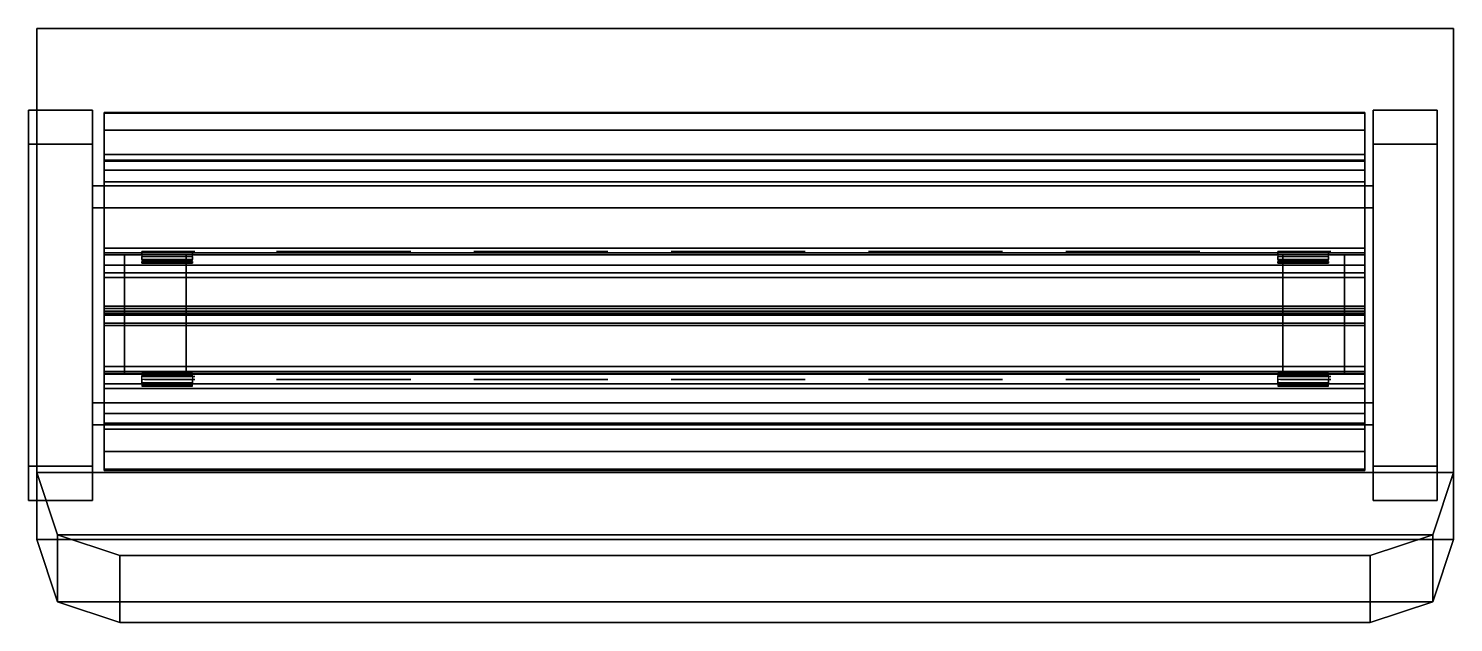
# Model space of a CAD drawing. Extents: x -15.5 to 15.7, y -13 to 0.
import ezdxf

# ---------------------------------------------------------------- set-up
doc = ezdxf.new("R2010")
doc.units = 0
for name, color, linetype in [('COSTURA', 194, 'CONTINUOUS'), ('COURO', 66, 'CONTINUOUS'), ('METAL', 110, 'CONTINUOUS')]:
    doc.layers.add(name, color=color, linetype=linetype)

msp = doc.modelspace()

# ---------------------------------------------------------------- meshes
at = {"layer": 'COSTURA'}
mesh = msp.add_polyface(dxfattribs=at)
corners = [(11.835, -7.604, -35.885), (12.943, -7.604, -35.885), (12.943, -7.781, -32.949), (11.835, -7.781, -32.949), (12.943, -5.076, -32.949), (12.943, -4.916, -35.885), (11.835, -4.916, -35.885), (11.835, -5.076, -32.949), (11.835, -7.818, -31.245), (12.943, -7.818, -31.245), (12.943, -7.818, -28.309), (11.835, -7.818, -28.309), (12.943, -5.137, -28.309), (12.943, -5.124, -31.245), (11.835, -5.124, -31.245), (11.835, -5.137, -28.309), (11.835, -7.831, -26.604), (12.943, -7.831, -26.604), (12.943, -7.791, -23.669), (11.835, -7.791, -23.669), (12.943, -5.097, -23.669), (12.943, -5.137, -26.604), (11.835, -5.137, -26.604), (11.835, -5.097, -23.669), (11.835, -7.751, -21.964), (12.943, -7.751, -21.964), (12.943, -7.683, -19.028), (11.835, -7.683, -19.028), (12.943, -4.99, -19.028), (12.943, -5.057, -21.964), (11.835, -5.057, -21.964), (11.835, -4.99, -19.028), (11.835, -7.617, -17.324), (12.943, -7.617, -17.324), (12.943, -7.537, -14.388), (11.835, -7.537, -14.388), (12.943, -4.878, -14.388), (12.943, -4.95, -17.324), (11.835, -4.95, -17.324), (11.835, -4.878, -14.388), (11.835, -7.589, -12.684), (12.943, -7.589, -12.684), (12.943, -7.589, -9.748), (11.835, -7.589, -9.748), (12.943, -4.878, -9.748), (12.943, -4.878, -12.684), (11.835, -4.878, -12.684), (11.835, -4.878, -9.748), (11.891, -7.616, -8.044), (12.999, -7.616, -8.044), (12.999, -7.616, -5.108), (11.891, -7.616, -5.108), (12.999, -4.878, -5.108), (12.999, -4.878, -8.044), (11.891, -4.878, -8.044), (11.891, -4.878, -5.108), (10.13, -7.683, 8.222), (10.13, -7.683, 9.33), (7.194, -7.683, 9.33), (7.194, -7.683, 8.222), (7.194, -4.878, 9.33), (10.13, -4.878, 9.33), (10.13, -4.878, 8.222), (7.194, -4.878, 8.222), (11.891, -7.683, 5.74), (12.999, -7.683, 5.74), (12.999, -7.683, 8.676), (11.891, -7.683, 8.676), (12.999, -4.878, 8.676), (12.999, -4.878, 5.74), (11.891, -4.878, 5.74), (11.891, -4.878, 8.676), (5.813, -7.683, 8.222), (5.813, -7.683, 9.33), (2.877, -7.683, 9.33), (2.877, -7.683, 8.222), (2.877, -4.878, 9.33), (5.813, -4.878, 9.33), (5.813, -4.878, 8.222), (2.877, -4.878, 8.222), (1.496, -7.683, 8.222), (1.496, -7.683, 9.33), (-1.44, -7.683, 9.33), (-1.44, -7.683, 8.222), (-1.44, -4.878, 9.33), (1.496, -4.878, 9.33), (1.496, -4.878, 8.222), (-1.44, -4.878, 8.222), (-2.821, -7.683, 8.222), (-2.821, -7.683, 9.33), (-5.757, -7.683, 9.33), (-5.757, -7.683, 8.222), (-5.757, -4.878, 9.33), (-2.821, -4.878, 9.33), (-2.821, -4.878, 8.222), (-5.757, -4.878, 8.222), (-7.138, -7.683, 8.222), (-7.138, -7.683, 9.33), (-10.074, -7.683, 9.33), (-10.074, -7.683, 8.222), (-10.074, -4.878, 9.33), (-7.138, -4.878, 9.33), (-7.138, -4.878, 8.222), (-10.074, -4.878, 8.222), (-12.965, -7.683, 5.74), (-11.857, -7.683, 5.74), (-11.857, -7.683, 8.676), (-12.965, -7.683, 8.676), (-11.857, -4.878, 8.676), (-11.857, -4.878, 5.74), (-12.965, -4.878, 5.74), (-12.965, -4.878, 8.676), (-13.021, -7.589, -12.684), (-11.913, -7.589, -12.684), (-11.913, -7.589, -9.748), (-13.021, -7.589, -9.748), (-11.913, -4.878, -9.748), (-11.913, -4.878, -12.684), (-13.021, -4.878, -12.684), (-13.021, -4.878, -9.748), (-12.965, -7.616, -8.044), (-11.857, -7.616, -8.044), (-11.857, -7.616, -5.108), (-12.965, -7.616, -5.108), (-11.857, -4.878, -5.108), (-11.857, -4.878, -8.044), (-12.965, -4.878, -8.044), (-12.965, -4.878, -5.108), (-13.021, -7.617, -17.324), (-11.913, -7.617, -17.324), (-11.913, -7.537, -14.388), (-13.021, -7.537, -14.388), (-11.913, -4.878, -14.388), (-11.913, -4.95, -17.324), (-13.021, -4.95, -17.324), (-13.021, -4.878, -14.388), (-13.021, -7.751, -21.964), (-11.913, -7.751, -21.964), (-11.913, -7.683, -19.028), (-13.021, -7.683, -19.028), (-11.913, -4.99, -19.028), (-11.913, -5.057, -21.964), (-13.021, -5.057, -21.964), (-13.021, -4.99, -19.028), (-13.021, -7.831, -26.604), (-11.913, -7.831, -26.604), (-11.913, -7.791, -23.669), (-13.021, -7.791, -23.669), (-11.913, -5.097, -23.669), (-11.913, -5.137, -26.604), (-13.021, -5.137, -26.604), (-13.021, -5.097, -23.669), (-13.021, -7.818, -31.245), (-11.913, -7.818, -31.245), (-11.913, -7.818, -28.309), (-13.021, -7.818, -28.309), (-11.913, -5.137, -28.309), (-11.913, -5.124, -31.245), (-13.021, -5.124, -31.245), (-13.021, -5.137, -28.309), (-13.021, -7.604, -35.885), (-11.913, -7.604, -35.885), (-11.913, -7.781, -32.949), (-13.021, -7.781, -32.949), (-11.913, -5.076, -32.949), (-11.913, -4.916, -35.885), (-13.021, -4.916, -35.885), (-13.021, -5.076, -32.949)]
mesh.append_faces([[corners[k] for k in face] for face in [(0, 1, 2, 3), (4, 5, 6, 7), (8, 9, 10, 11), (12, 13, 14, 15), (16, 17, 18, 19), (20, 21, 22, 23), (24, 25, 26, 27), (28, 29, 30, 31), (32, 33, 34, 35), (36, 37, 38, 39), (40, 41, 42, 43), (44, 45, 46, 47), (48, 49, 50, 51), (52, 53, 54, 55), (56, 57, 58, 59), (60, 61, 62, 63), (64, 65, 66, 67), (68, 69, 70, 71), (72, 73, 74, 75), (76, 77, 78, 79), (80, 81, 82, 83), (84, 85, 86, 87), (88, 89, 90, 91), (92, 93, 94, 95), (96, 97, 98, 99), (100, 101, 102, 103), (104, 105, 106, 107), (108, 109, 110, 111), (112, 113, 114, 115), (116, 117, 118, 119), (120, 121, 122, 123), (124, 125, 126, 127), (128, 129, 130, 131), (132, 133, 134, 135), (136, 137, 138, 139), (140, 141, 142, 143), (144, 145, 146, 147), (148, 149, 150, 151), (152, 153, 154, 155), (156, 157, 158, 159), (160, 161, 162, 163), (164, 165, 166, 167)]])
at = {"layer": 'COURO'}
mesh = msp.add_polyface(dxfattribs=at)
corners = [(13.742, -7.551, 8.168), (13.742, -7.551, 8.168), (13.742, -6.277, 8.168), (13.742, -6.277, 8.168), (13.742, -6.227, 8.168), (13.742, -6.227, 8.168), (13.742, -4.954, 8.168), (13.742, -4.954, 8.168), (13.742, -7.551, -5.265), (13.742, -7.551, -5.265), (13.742, -4.954, -5.265), (13.742, -4.954, -5.265), (13.742, -6.277, -5.265), (13.742, -6.277, -5.265), (13.742, -6.227, -5.265), (13.742, -6.227, -5.265), (13.742, -7.51, -14.902), (13.742, -7.51, -14.902), (13.742, -6.186, -14.902), (13.742, -6.186, -14.902), (13.742, -4.913, -14.902), (13.742, -4.913, -14.902), (13.742, -6.237, -14.902), (13.742, -6.237, -14.902), (13.742, -5.177, -24.54), (13.742, -5.177, -24.54), (13.742, -7.774, -24.54), (13.742, -7.774, -24.54), (13.742, -6.501, -24.54), (13.742, -6.501, -24.54), (13.742, -6.45, -24.54), (13.742, -6.45, -24.54), (13.742, -7.774, -32.483), (13.742, -7.774, -32.483), (13.742, -5.177, -32.483), (13.742, -5.177, -32.483), (13.742, -6.45, -32.483), (13.742, -6.45, -32.483), (13.742, -6.501, -32.483), (13.742, -6.501, -32.483), (13.742, -4.809, -37.614), (13.742, -4.809, -37.614), (13.742, -6.078, -37.725), (13.742, -6.078, -37.725), (13.742, -6.128, -37.729), (13.742, -6.128, -37.729), (13.742, -7.397, -37.84), (13.742, -7.397, -37.84), (13.742, -2.222, -39.348), (13.742, -2.222, -39.348), (13.742, -3.097, -39.424), (13.742, -3.097, -39.424), (13.742, -8.769, -39.921), (13.742, -8.769, -39.921), (13.742, -9.643, -39.997), (13.742, -9.643, -39.997), (13.742, -1.853, -41.276), (13.742, -1.853, -41.276), (13.742, -2.885, -41.366), (13.742, -2.885, -41.366), (13.742, -8.64, -41.87), (13.742, -8.64, -41.87), (13.742, -9.672, -41.96), (13.742, -9.672, -41.96), (13.742, -2.756, -43.316), (13.742, -2.756, -43.316), (13.742, -1.84, -43.723), (13.742, -1.84, -43.723), (13.742, -8.428, -43.812), (13.742, -8.428, -43.812), (13.742, -9.26, -44.372), (13.742, -9.26, -44.372), (13.742, -3.359, -44.87), (13.742, -3.359, -44.87), (13.742, -5.448, -45.218), (13.742, -5.448, -45.218), (13.742, -7.565, -45.238), (13.742, -7.565, -45.238), (13.742, -2.902, -45.675), (13.742, -2.902, -45.675), (13.742, -7.876, -46.11), (13.742, -7.876, -46.11), (13.742, -5.347, -46.371), (13.742, -5.347, -46.371), (13.294, -7.551, 9.514), (13.294, -7.551, 9.514), (13.294, -7.551, 9.514), (13.294, -6.277, 9.514), (13.294, -6.277, 9.514), (13.294, -6.277, 9.514), (13.294, -6.227, 9.514), (13.294, -6.227, 9.514), (13.294, -6.227, 9.514), (13.294, -4.954, 9.514), (13.294, -4.954, 9.514), (13.294, -4.954, 9.514), (11.948, -7.551, 9.963), (11.948, -7.551, 9.963), (11.948, -6.277, 9.963), (11.948, -6.277, 9.963), (11.948, -6.227, 9.963), (11.948, -6.227, 9.963), (11.948, -4.954, 9.963), (11.948, -4.954, 9.963), (-12.053, -7.551, 9.963), (-12.053, -7.551, 9.963), (-12.053, -6.277, 9.963), (-12.053, -6.277, 9.963), (-12.053, -6.227, 9.963), (-12.053, -6.227, 9.963), (-12.053, -4.954, 9.963), (-12.053, -4.954, 9.963), (-13.399, -7.551, 9.514), (-13.399, -7.551, 9.514), (-13.399, -7.551, 9.514), (-13.399, -6.277, 9.514), (-13.399, -6.277, 9.514), (-13.399, -6.277, 9.514), (-13.399, -6.227, 9.514), (-13.399, -6.227, 9.514), (-13.399, -6.227, 9.514), (-13.399, -4.954, 9.514), (-13.399, -4.954, 9.514), (-13.399, -4.954, 9.514), (-13.848, -7.551, 8.168), (-13.848, -7.551, 8.168), (-13.848, -6.277, 8.168), (-13.848, -6.277, 8.168), (-13.848, -6.227, 8.168), (-13.848, -6.227, 8.168), (-13.848, -4.954, 8.168), (-13.848, -4.954, 8.168), (-13.848, -6.277, -5.265), (-13.848, -6.277, -5.265), (-13.848, -6.227, -5.265), (-13.848, -6.227, -5.265), (-13.848, -7.551, -5.265), (-13.848, -7.551, -5.265), (-13.848, -4.954, -5.265), (-13.848, -4.954, -5.265), (-13.848, -6.237, -14.902), (-13.848, -6.237, -14.902), (-13.848, -6.186, -14.902), (-13.848, -6.186, -14.902), (-13.848, -4.913, -14.902), (-13.848, -4.913, -14.902), (-13.848, -7.51, -14.902), (-13.848, -7.51, -14.902), (-13.848, -6.45, -24.54), (-13.848, -6.45, -24.54), (-13.848, -6.501, -24.54), (-13.848, -6.501, -24.54), (-13.848, -7.774, -24.54), (-13.848, -7.774, -24.54), (-13.848, -5.177, -24.54), (-13.848, -5.177, -24.54), (-13.848, -6.501, -32.483), (-13.848, -6.501, -32.483), (-13.848, -6.45, -32.483), (-13.848, -6.45, -32.483), (-13.848, -5.177, -32.483), (-13.848, -5.177, -32.483), (-13.848, -7.774, -32.483), (-13.848, -7.774, -32.483), (-13.848, -4.809, -37.614), (-13.848, -4.809, -37.614), (-13.848, -6.078, -37.725), (-13.848, -6.078, -37.725), (-13.848, -6.128, -37.729), (-13.848, -6.128, -37.729), (-13.848, -7.397, -37.84), (-13.848, -7.397, -37.84), (-13.848, -2.222, -39.348), (-13.848, -2.222, -39.348), (-13.848, -3.097, -39.424), (-13.848, -3.097, -39.424), (-13.848, -8.769, -39.921), (-13.848, -8.769, -39.921), (-13.848, -9.643, -39.997), (-13.848, -9.643, -39.997), (-13.848, -1.853, -41.276), (-13.848, -1.853, -41.276), (-13.848, -2.885, -41.366), (-13.848, -2.885, -41.366), (-13.848, -8.64, -41.87), (-13.848, -8.64, -41.87), (-13.848, -9.672, -41.96), (-13.848, -9.672, -41.96), (-13.848, -2.756, -43.316), (-13.848, -2.756, -43.316), (-13.848, -1.84, -43.723), (-13.848, -1.84, -43.723), (-13.848, -8.428, -43.812), (-13.848, -8.428, -43.812), (-13.848, -9.26, -44.372), (-13.848, -9.26, -44.372), (-13.848, -3.359, -44.87), (-13.848, -3.359, -44.87), (-13.848, -5.448, -45.218), (-13.848, -5.448, -45.218), (-13.848, -7.565, -45.238), (-13.848, -7.565, -45.238), (-13.848, -2.902, -45.675), (-13.848, -2.902, -45.675), (-13.848, -7.876, -46.11), (-13.848, -7.876, -46.11), (-13.848, -5.347, -46.371), (-13.848, -5.347, -46.371)]
mesh.append_faces([[corners[k] for k in face] for face in [(140, 23, 29, 150), (17, 146, 152, 27), (22, 16, 26, 28), (98, 106, 104, 96), (147, 141, 151, 153), (61, 184, 176, 53), (186, 63, 55, 178), (62, 60, 52, 54), (185, 187, 179, 177), (77, 200, 192, 69), (69, 192, 184, 61), (168, 45, 53, 176), (204, 81, 71, 194), (194, 71, 63, 186), (47, 170, 178, 55), (80, 76, 68, 70), (70, 68, 60, 62), (44, 46, 54, 52), (193, 201, 205, 195), (193, 195, 187, 185), (171, 169, 177, 179), (75, 198, 200, 77), (206, 83, 81, 204), (82, 74, 76, 80), (201, 199, 207, 205), (19, 142, 148, 31), (144, 21, 25, 154), (20, 18, 30, 24), (100, 102, 110, 108), (155, 149, 143, 145), (59, 51, 174, 182), (180, 172, 49, 57), (56, 48, 50, 58), (183, 175, 173, 181), (73, 65, 188, 196), (65, 59, 182, 188), (166, 174, 51, 43), (202, 190, 67, 79), (190, 180, 57, 67), (41, 49, 172, 164), (78, 66, 64, 72), (66, 56, 58, 64), (42, 50, 48, 40), (189, 191, 203, 197), (189, 183, 181, 191), (165, 173, 175, 167), (75, 73, 196, 198), (206, 202, 79, 83), (82, 78, 72, 74), (197, 203, 207, 199), (132, 126, 115, 107), (107, 99, 89, 3), (107, 3, 13, 132), (132, 13, 23, 140), (45, 168, 156, 39), (39, 156, 150, 29), (1, 124, 136, 9), (9, 136, 146, 17), (170, 47, 33, 162), (162, 33, 27, 152), (2, 0, 8, 12), (12, 8, 16, 22), (46, 44, 38, 32), (32, 38, 28, 26), (125, 127, 133, 137), (137, 133, 141, 147), (169, 171, 163, 157), (157, 163, 153, 151), (15, 5, 92, 101), (101, 109, 118, 128), (101, 128, 134, 15), (15, 134, 142, 19), (166, 43, 37, 158), (158, 37, 31, 148), (130, 7, 11, 138), (138, 11, 21, 144), (41, 164, 160, 35), (35, 160, 154, 25), (6, 4, 14, 10), (10, 14, 18, 20), (42, 40, 34, 36), (36, 34, 24, 30), (165, 167, 159, 161), (161, 159, 149, 155), (129, 131, 139, 135), (135, 139, 145, 143), (84, 0, 2, 87), (113, 104, 106, 116), (119, 108, 110, 122), (90, 4, 6, 93), (96, 85, 88, 98), (125, 114, 117, 127), (129, 120, 123, 131), (100, 91, 94, 102), (86, 112, 124, 1), (97, 105, 112, 86), (121, 95, 7, 130), (111, 103, 95, 121)]])
at = {"layer": 'METAL'}
mesh = msp.add_polyface(dxfattribs=at)
corners = [(15.679, -9.717, 5.582), (15.679, -9.717, 5.582), (15.679, 0, 5.582), (15.679, 0, 5.582), (15.679, 0, 5.582), (15.679, -11.18, -5.092), (15.679, -11.18, -5.092), (15.679, 0, -5.092), (15.679, 0, -5.092), (15.679, 0, -5.092), (15.224, -11.082, 5.582), (15.224, -11.082, 5.582), (15.224, -11.082, 5.582), (15.224, -12.545, -5.092), (15.224, -12.545, -5.092), (15.224, -12.545, -5.092), (13.859, -11.537, 5.582), (13.859, -11.537, 5.582), (13.859, -13, -5.092), (13.859, -13, -5.092), (-13.5, -11.537, 5.582), (-13.5, -11.537, 5.582), (-13.5, -13, -5.092), (-13.5, -13, -5.092), (-14.866, -11.082, 5.582), (-14.866, -11.082, 5.582), (-14.866, -11.082, 5.582), (-14.866, -12.545, -5.092), (-14.866, -12.545, -5.092), (-14.866, -12.545, -5.092), (-15.321, -9.717, 5.582), (-15.321, -9.717, 5.582), (-15.321, 0, 5.582), (-15.321, 0, 5.582), (-15.321, 0, 5.582), (-15.321, -11.18, -5.092), (-15.321, -11.18, -5.092), (-15.321, 0, -5.092), (-15.321, 0, -5.092), (-15.321, 0, -5.092)]
mesh.append_faces([[corners[k] for k in face] for face in [(37, 33, 4, 8), (23, 18, 17, 21), (9, 6, 35, 38), (7, 2, 0, 5), (32, 30, 1, 3), (34, 39, 36, 31), (11, 17, 18, 14), (28, 23, 21, 25), (0, 10, 13, 5), (36, 29, 26, 31), (15, 27, 35, 6), (19, 22, 27, 15), (24, 12, 1, 30), (20, 16, 12, 24)]])
mesh = msp.add_polyface(dxfattribs=at)
corners = [(15.323, -2.534, -37.491), (15.323, -10.33, -38.173), (15.323, -9.581, -46.727), (15.323, -1.785, -46.045), (-15.5, -2.534, -37.491), (-15.5, -1.785, -46.045), (-15.5, -9.581, -46.727), (-15.5, -10.33, -38.173), (-14.099, -3.441, -44.656), (-14.099, -3.923, -39.146), (13.922, -3.923, -39.146), (13.922, -3.441, -44.656), (-14.099, -8.192, -45.071), (-14.099, -3.441, -44.656), (13.922, -3.441, -44.656), (13.922, -8.192, -45.071), (-14.099, -8.674, -39.562), (-14.099, -8.192, -45.071), (13.922, -8.192, -45.071), (13.922, -8.674, -39.562), (-14.099, -3.923, -39.146), (-14.099, -8.674, -39.562), (13.922, -8.674, -39.562), (13.922, -3.923, -39.146), (-15.5, -1.785, -46.045), (-15.5, -2.534, -37.491), (-14.099, -2.534, -37.491), (-14.099, -1.785, -46.045), (15.323, -2.534, -37.491), (15.323, -1.785, -46.045), (13.922, -1.785, -46.045), (13.922, -2.534, -37.491), (-15.5, -9.581, -46.727), (-15.5, -1.785, -46.045), (-14.099, -1.785, -46.045), (-14.099, -9.581, -46.727), (15.323, -1.785, -46.045), (15.323, -9.581, -46.727), (13.922, -9.581, -46.727), (13.922, -1.785, -46.045), (-15.5, -10.33, -38.173), (-15.5, -9.581, -46.727), (-14.099, -9.581, -46.727), (-14.099, -10.33, -38.173), (15.323, -9.581, -46.727), (15.323, -10.33, -38.173), (13.922, -10.33, -38.173), (13.922, -9.581, -46.727), (-15.5, -2.534, -37.491), (-15.5, -10.33, -38.173), (-14.099, -10.33, -38.173), (-14.099, -2.534, -37.491), (15.323, -10.33, -38.173), (15.323, -2.534, -37.491), (13.922, -2.534, -37.491), (13.922, -10.33, -38.173), (-14.099, -2.534, -37.491), (-14.099, -3.923, -39.146), (-14.099, -10.33, -38.173), (-14.099, -8.674, -39.562), (-14.099, -9.581, -46.727), (-14.099, -8.192, -45.071), (-14.099, -1.785, -46.045), (-14.099, -3.441, -44.656), (13.922, -2.534, -37.491), (13.922, -3.923, -39.146), (13.922, -1.785, -46.045), (13.922, -3.441, -44.656), (13.922, -9.581, -46.727), (13.922, -8.192, -45.071), (13.922, -10.33, -38.173), (13.922, -8.674, -39.562)]
mesh.append_faces([[corners[k] for k in face] for face in [(0, 1, 2, 3), (4, 5, 6, 7), (8, 9, 10, 11), (12, 13, 14, 15), (16, 17, 18, 19), (20, 21, 22, 23), (24, 25, 26, 27), (28, 29, 30, 31), (32, 33, 34, 35), (36, 37, 38, 39), (40, 41, 42, 43), (44, 45, 46, 47), (48, 49, 50, 51), (52, 53, 54, 55), (62, 56, 57, 63), (56, 58, 59, 57), (58, 60, 61, 59), (60, 62, 63, 61), (64, 66, 67, 65), (66, 68, 69, 67), (68, 70, 71, 69), (70, 64, 65, 71)]])

doc.saveas('drawing.dxf')
